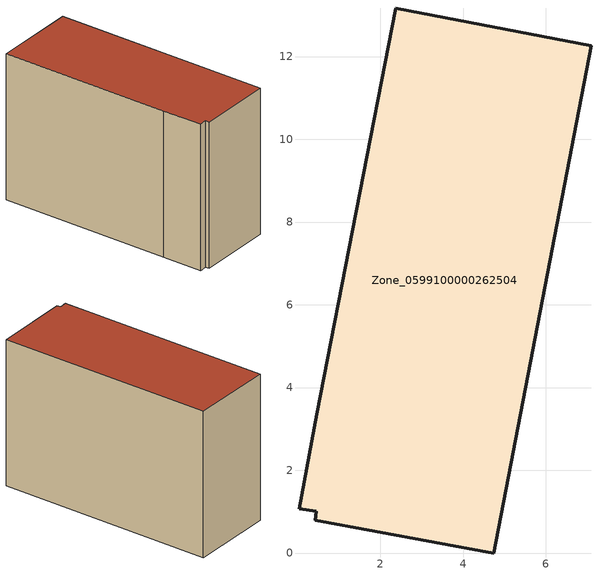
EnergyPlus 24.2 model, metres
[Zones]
Zone_0599100000262504
 floor ground (C_G): 0.04,1.07 0.46,3.35 2.37,13.17 7.1,12.26 4.74,0 0.43,0.79 0.45,1.01 z0
 wall outside (C_F): 7.1,12.26 2.37,13.17 0.46,3.35 0.04,1.07 0.45,1.01 0.43,0.79 4.74,0 7.1,12.26 z0:8.51
 roof outside (C_R): 0.46,3.35 0.04,1.07 0.45,1.01 0.43,0.79 4.74,0 7.1,12.26 2.37,13.17 z8.51
[BUILDING]
Pand.0599100000262504: North Axis=0; Terrain=City; Loads Convergence Tolerance Value=0.04; Temperature Convergence Tolerance Value=0.4; Solar Distribution=FullExterior; Maximum Number of Warmup Days=25; Minimum Number of Warmup Days=1
[Site:Location]
Rotterdam.The.Hague.AP_ZH_NLD Design_Conditions: Latitude=51.96; Longitude=4.45; Time Zone=1; Elevation=-4.5
[SITE:GROUNDTEMPERATURE:BUILDINGSURFACE]
18, 18, 18, 18, 18, 18, 18, 18, 18, 18, 18, 18
[MATERIAL] Thermal Absorptance=0.9; Solar Absorptance=0.7; Visible Absorptance=0.7
Name | Roughness | Thickness | Conductivity | Density | Specific Heat
G.TI.1946-1964 | MediumSmooth | 0.15 | 1 | 540 | 1210
F.TI.1946-1964 | Rough | 0.3 | 0.857143 | 1920 | 840
R.TI.1946-1964 | MediumRough | 0.2 | 0.277778 | 1500 | 1000
[CONSTRUCTION]
C_G: G.TI.1946-1964
C_F: F.TI.1946-1964
C_R: R.TI.1946-1964
[ZONE]
Zone_0599100000262504: Type=1; Multiplier=1; Ceiling Height=Autocalculate; Volume=Autocalculate; Floor Area=autocalculate; Part of Total Floor Area=Yes
[ZONEINFILTRATION:DESIGNFLOWRATE]
Infil_Zone_0599100000262504: Zone or ZoneList or Space or SpaceList=Zone_0599100000262504; Schedule=AlwaysOn; Design Flow Rate Calculation Method=Flow/Area; Flow Rate per Floor Area=0.003; Constant Term Coefficient=1; Temperature Term Coefficient=0; Velocity Term Coefficient=0; Velocity Squared Term Coefficient=0
[HVACTEMPLATE:ZONE:IDEALLOADSAIRSYSTEM]
Zone_0599100000262504: Maximum Heating Supply Air Temperature=50; Minimum Cooling Supply Air Temperature=13; Maximum Heating Supply Air Humidity Ratio=0.0156; Minimum Cooling Supply Air Humidity Ratio=0.0077; Heating Limit=NoLimit; Cooling Limit=NoLimit; Dehumidification Control Type=ConstantSensibleHeatRatio; Cooling Sensible Heat Ratio=0.7; Dehumidification Setpoint=60; Humidification Control Type=None; Humidification Setpoint=30; Outdoor Air Method=None; Outdoor Air Flow Rate per Person=0.00944; Outdoor Air Flow Rate per Zone Floor Area=0; Outdoor Air Flow Rate per Zone=0; Demand Controlled Ventilation Type=None; Outdoor Air Economizer Type=NoEconomizer; Heat Recovery Type=None; Sensible Heat Recovery Effectiveness=0.7; Latent Heat Recovery Effectiveness=0.65
[ZONECONTROL:THERMOSTAT]
ThermostatControl_Zone_0599100000262504: Zone or ZoneList=Zone_0599100000262504; Control Type Schedule=DualSetpointControlType; Control 1=Thermostat_Zone_0599100000262504; Temperature Difference Between Cutout And Setpoint=0
[THERMOSTATSETPOINT:DUALSETPOINT]
Thermostat_Zone_0599100000262504: Heating Setpoint Temperature Schedule=HeatingSetpoint_Zone_0599100000262504; Cooling Setpoint Temperature Schedule=CoolingSetpoint_Zone_0599100000262504
[SCHEDULE:COMPACT]
HeatingSetpoint_Zone_0599100000262504: Through: 12/31, For: AllDays, Until: 24:00, 21
CoolingSetpoint_Zone_0599100000262504: Through: 12/31, For: AllDays, Until: 24:00, 24
DualSetpointControlType: Through: 12/31, For: AllDays, Until: 24:00, 4
AlwaysOn: Through: 12/31, For: AllDays, Until: 24:00, 1
